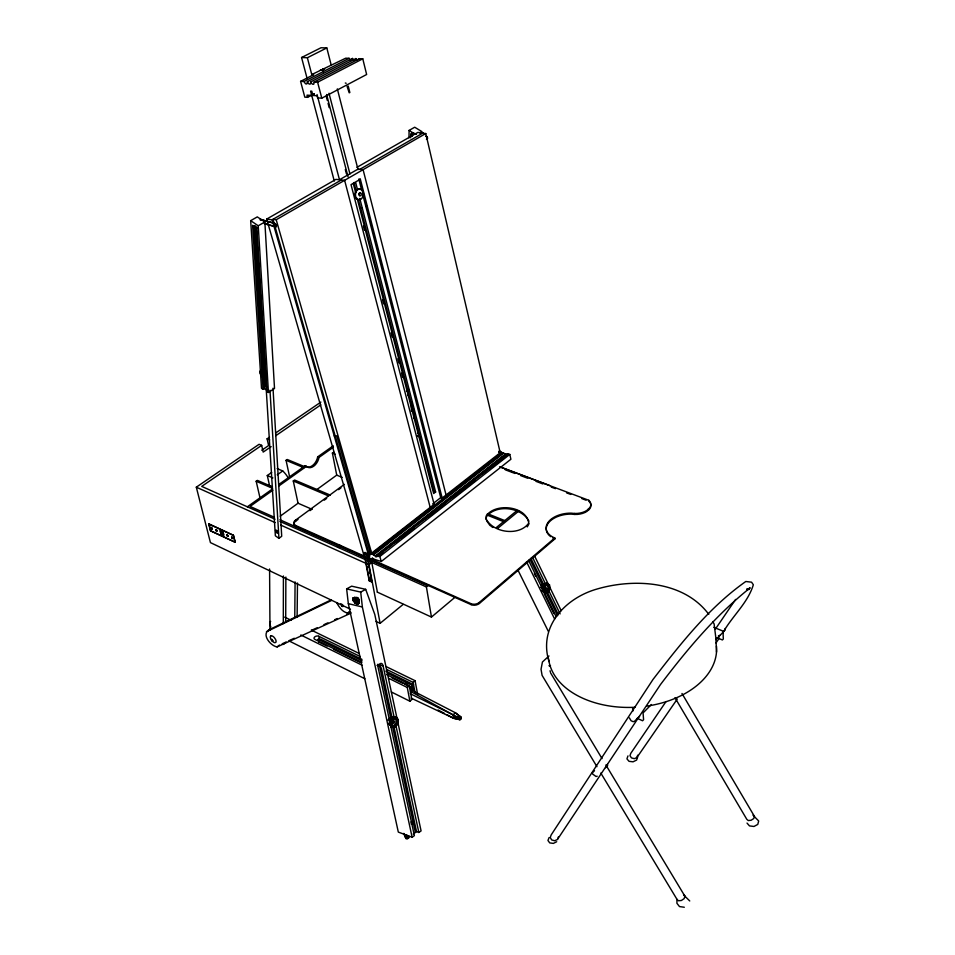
<?xml version="1.0" encoding="UTF-8"?>
<svg xmlns="http://www.w3.org/2000/svg" width="955" height="955" viewBox="0 0 955 955"><rect width="100%" height="100%" fill="white"/><g stroke="black" fill="none" stroke-linecap="round" stroke-linejoin="round"><path stroke-width="1.43" d="M283.301 623.615L283.408 575.972M285.7 621.729L285.867 577.071M600.802 773.061L676.952 899.288L676.928 903.299L679.494 906.57L684.317 907.25M294.761 617.622L295.095 581.905M409.003 137.866L409.074 130.429L414.697 127.218L422.026 131.695L419.782 132.996M297.112 617.252L297.483 583.028M408.036 395.633L408.095 389.7M410.638 137.771L410.674 134.81M411.462 411.211L411.569 402.282M413.813 418.35L413.933 409.432M266.505 375.566L264.595 377.714L262.267 376.58L260.405 373.918L260.082 371.292L261.945 369.931L264.69 371.149L266.505 375.566L264.595 377.714M352.538 59.58L352.479 58.434L307.355 81.7L307.044 83.682A2.638 1.6 63.4 0 1 305.349 83.598L303.965 81.533L300.586 81.366L304.812 97.171L307.582 97.338L314.171 93.877M359.378 59.831L359.331 58.685L362.769 58.804L366.636 74.502L321.787 98.174L317.621 97.935L317.048 95.739L312.906 95.488L311.772 91.191L310.578 91.119L334.298 181.092M486.19 519.687L486.417 516.739C495.991 503.846 521.74 507.177 528.939 521.155M369.012 554.222L367.293 553.924L368.558 556.085L369.513 555.416L368.129 555.165L367.95 553.709L369.119 554.079L369.394 555.81L368.558 556.085M367.544 554.736L368.558 554.557L368.451 555.726M368.69 554.855L368.749 553.494L369.907 554.306L369.227 555.273L368.236 553.995M369.561 554.831L368.749 553.494M358.817 600.623L358.973 603.333L357.075 604.3L354.783 602.999L353.016 600.492L352.825 598.272L354.711 597.281L357.349 598.546L358.817 600.623L358.973 603.333L357.075 604.3M369.167 555.977L369.322 554.76M389.186 723.795L389.533 720.38L391.586 717.754L396.444 717.193L398.307 719.831L397.889 723.926L395.43 727.077L391.478 727.173L389.186 723.795L392.362 727.447M389.604 724.535L390.022 720.428L392.493 717.277L393.388 717.551L390.917 720.703L390.488 724.809M223.625 535.289L223.768 534L221.99 533.188L221.429 531.064L220.08 530.837L220.927 534.072L223.625 535.289L222.778 532.042L220.08 530.837M406.162 838.621L405.78 834.706M500.11 453.076L499.895 452.145L498.916 452.24M500.313 453.291L500.527 451.56L500.898 453.112M500.695 452.336L499.99 453.076M500.695 453.267L500.336 451.715L498.928 451.381M358.996 194.211L359.247 193.471M362.387 196.181L362.721 194.808A5.3 3.748 -84.6 0 0 362.578 192.027M266.242 373.369L266.015 376.664L265.705 374.026L263.831 371.352L261.491 370.218L264.69 371.149M392.589 721.992L392.839 721.359A1.373 0.943 -73.5 0 1 393.77 720.774L394.2 720.977A1.265 0.871 -73.5 0 1 394.439 722.099L394.188 722.732A1.373 0.943 -73.5 0 1 393.269 723.317L392.839 723.126A1.265 0.871 -73.5 0 1 392.696 721.932M210.864 527.924L211.139 527.315L212.141 528.986L211.019 527.399M212.297 528.461L212.141 528.986M215.735 530.192L215.997 529.595L217.155 530.729L216.892 531.338L215.842 530.12L216.236 531.028M557.792 838.848L558.365 836.926M226.657 535.301L226.932 534.705L227.935 536.376L226.824 534.776M228.102 535.851L227.935 536.376M411.092 823.019L411.295 821.563L413.169 822.243M231.599 537.617L231.874 537.008L232.889 538.692L231.767 537.092M355.797 60.165L355.893 58.553L310.757 81.879L310.435 83.861A2.65 1.612 63.4 0 1 308.74 83.765L307.355 81.7M666.005 701.591L630.801 753.304L629.99 755.668L631.446 757.888L634.311 758.676L636.901 757.554L637.701 755.178M637.642 757.076L636.615 760.061L633.046 761.815L629.035 761.326L626.934 758.867L627.984 755.894M549.053 837.619L547.955 840.496L549.734 842.895L553.363 843.408L556.705 841.725M605.876 764.979L684.986 896.327L684.09 898.667L681.357 900.505L678.396 900.756L676.952 899.288M542.321 590.775L545.914 593.33L548.457 591.993L549.961 588.531L549.543 584.961L546.558 583.195L543.228 584.914L541.974 587.803L542.321 590.775L545.019 593.139L547.573 591.802L549.065 588.34M547.454 583.374L544.016 584.52L542.5 587.994L542.929 591.563L545.914 593.33M543.813 591.754L543.395 588.173L544.911 584.699M460.823 717.026L460.608 717.026A1.468 0.788 -64.6 0 0 459.665 717.874L459.51 718.22A1.468 0.788 -64.6 0 0 459.761 719.748L459.988 719.736A1.468 0.788 -64.6 0 0 460.716 719.199L461.086 718.542A1.468 0.788 -64.6 0 0 460.823 717.026L455.38 712.752L410.674 689.689M331.361 599.776L268.844 629.87C261.3 634.705 270.683 645.986 277.105 646.917L351.01 613.11M268.343 630.778L268.844 629.87M528.712 523.185C519.353 536.376 492.971 533.009 486.059 518.732L486.286 515.784C495.681 502.294 527.745 506.078 528.819 524.152L527.244 526.897M715.474 628.963L735.601 599.418M406.496 837.284A1.54 0.8 -13.4 0 0 405.935 837.678L405.732 838.12A1.54 0.8 -13.4 0 0 407.236 838.681L407.63 838.586A1.54 0.8 -13.4 0 0 408.704 837.833L408.752 837.607A1.54 0.8 -13.4 0 0 408.322 837.105M636.901 757.554L677.286 699.024M715.987 642.93L719.354 638.047M722.72 633.177C731.721 616.488 747.789 603.226 753.34 584.758L751.561 582.18L745.795 581.5C708.956 607.428 680.342 644.064 652.969 679.506L551.19 834.897L550.235 837.487L551.668 839.911L554.64 840.758L557.422 839.517L660.502 684.532C687.015 649.555 715.761 615.223 750.2 587.826L747.061 589.486L749.114 589.414L746.774 588.972M390.75 725.991L391.478 727.173L394.534 726.803L396.182 724.702M388.052 720.058L389.533 718.172L391.371 717.957M262.267 376.58L263.389 375.506M550.772 536.686A22.275 13.286 -5.6 0 1 549.173 522.075A22.275 13.286 -5.6 0 1 571.126 514.112L574.719 514.435A13.871 8.129 -5.4 0 0 586.907 511.414L589.856 508.657A13.871 8.129 -5.4 0 0 588.877 501.244L588.781 500.289L499.549 466.768M367.759 558.52L471.161 604.658A5.873 3.701 -8.3 0 0 479.398 603.465L554.891 538.907L554.783 537.94A22.287 13.274 -5.6 0 1 547.776 522.779A22.287 13.274 -5.6 0 1 571.018 513.145L574.624 513.468A13.883 8.117 -5.4 0 0 586.812 510.448L589.76 507.69A13.883 8.117 -5.4 0 0 588.781 500.289M354.783 602.999L355.821 601.937M605.542 767.725L607.619 765.6L607.428 764.358M594.499 770.697L592.41 772.81L592.625 774.051L596.004 776.463L597.197 776.212M639.564 716.202L634.454 721.347L633.153 721.67L631.112 720.774L629.345 717.838M722.529 632.592L725.275 629.823L725.143 628.497M651.382 704.527L643.061 712.919L643.586 719.712L642.56 720.762L637.248 718.303M715.868 639.54L722.111 633.249M548.982 655.978L542.44 661.994L541.031 669.276L542.094 675.376L596.947 766.686M369.597 553.769L368.702 554.378L367.52 553.745L367.985 555.356L369 555.512L367.759 555.524M391.347 691.969L409.898 701.221L411.844 699.526L409.229 685.762L386.632 674.66M410.519 692.518L411.533 691.635L410.686 687.182L405.696 684.723M410.734 688.71L413.384 690.011L414.398 689.128M409.671 688.066L413.563 684.687L385.796 671.078M411.044 689.044L412.894 687.433M409.898 701.221L407.272 687.469L409.229 685.762M415.186 693.33L413.133 682.383L415.079 680.7L385.796 666.423M367.58 557.565L471.018 603.679A5.873 3.701 -8.3 0 0 479.255 602.486L554.783 537.94M377.273 592.112L431.445 617.073L455.308 597.018M220.927 534.072L221.99 533.188M431.445 617.073L426.419 586.943L428.7 585.069M518.756 511.068L498.056 528.067L496.457 527.423L517.133 510.459M376.067 621.395L380.114 623.317L403.117 604.431M358.185 600.516L359.235 599.68L358.185 598.188L356.812 597.4L354.866 598.63M358.304 601.853L359.355 601.017L359.235 599.68M336.614 602.629C339.061 606.986 342.463 612.262 347.799 613.014L349.458 611.678M353.016 600.492L353.231 597.937L355.427 597.448M355.761 598.236L356.812 597.4M352.825 598.272L354.305 597.603L357.349 598.546M357.134 599.024L358.185 598.188L357.301 598.618M371.901 581.929L369.179 580.688L371.901 581.929L366.78 554.962A1.898 0.991 52.2 0 0 366.171 553.721L365.849 553.363A1.898 0.991 52.2 0 0 364.476 552.754L364.237 552.861A1.898 0.991 52.2 0 0 364.034 553.745L369.179 580.688M340.816 603.775L341.878 606.198L343.132 605.195M354.305 597.603L357.015 598.594L358.782 601.101L358.567 603.656M283.253 644.458L285.629 642.572M369.836 578.981C372.032 578.611 368.94 580.354 370.397 578.682M372.534 557.899L372.904 559.188L372.163 559.761L371.805 558.484L381.26 561.504L510.901 459.248L509.791 454.413L507.869 453.947L377.917 555.894L378.12 556.598L376.198 555.989L376.437 556.837L375.804 556.634L373.119 554.366L367.818 552.682L370.552 550.546M368.666 572.857C370.874 572.487 367.782 574.23 369.227 572.558M277.105 646.917L279.481 645.031M367.747 566.649L368.141 567.33L368.057 566.411M368.749 561.146L371.805 562.507L377.392 592.16M375.554 555.786L505.47 454.019L506.293 454.986L506.114 454.174L376.198 555.989M375.804 556.634L467.043 485.092M469.382 483.266L497.46 461.253M499.799 459.415L505.649 454.831M389.306 546.749L391.646 544.911M393.985 543.073L396.325 541.234M398.665 539.408L404.514 534.812M424.402 519.222L432.591 512.799M451.309 498.116L453.649 496.278M455.989 494.439L464.178 488.017M481.726 474.253L493.425 465.085M379.29 555.679L382.8 552.921M396.85 541.903L399.19 540.064M401.53 538.226L414.398 528.127M428.449 517.097L444.827 504.24M454.186 496.887L456.538 495.06M458.877 493.222L461.217 491.383M463.557 489.545L475.256 480.353M490.476 468.416L505.684 456.478M371.805 562.507L368.988 564.727L280.603 525.035M377.917 555.894L379.839 556.502L509.791 454.413M371.841 553.793L430.371 508.084L344.624 180.316L335.909 179.385L266.684 219.089L363.891 555.213M372.748 553.434L501.315 453.016L499.68 452.622M369.012 556.849L369.752 556.276M373.739 553.148L375.745 551.596M381.57 547.036L383.898 545.221M390.893 539.754L393.221 537.928M395.549 536.113L397.877 534.287M403.714 529.739L406.042 527.924M408.37 526.098L410.698 524.271M413.026 522.457L415.365 520.63M421.191 516.082L423.519 514.256M425.846 512.441L428.186 510.615M373.119 554.366L503.07 452.789L505.47 454.019M373.321 555.082L503.225 453.47M266.684 219.089L272.091 219.817L369.621 558.95L370.349 558.365L374.539 559.714M360.954 557.147L363.27 555.344M365.085 554.043L366.04 554.413M500.527 451.56L499.358 451.596L500.504 452.491M366.78 554.962L367.89 554.306L368.332 555.046M369.108 553.434L367.806 554.067M432.675 503.906L440.721 497.639L442.177 498.033L500.838 452.252M498.856 452.431L499.501 451.93M368.439 554.915L369.872 554.724M369.907 554.306L369.287 555.177M364.034 553.745L364.344 553.494A1.898 0.991 52.2 0 1 364.547 552.623L364.786 552.503A1.898 0.991 52.2 0 1 366.159 553.112L366.481 553.482A1.898 0.991 52.2 0 1 367.09 554.712L380.114 623.317M359.772 198.437L435.623 492.004L433.654 493.532L357.134 198.342M337.509 546.952L339.849 545.162M338.977 547.597L341.317 545.806M262.744 370.206L260.082 371.292M263.425 370.97L264.272 370.337L265.669 371.006L264.499 371.758M265.538 375.518L264.105 376.533L262.506 375.745M266.23 389.401L275.35 535.791L278.932 538.345L281.713 536.292L273.011 388.219M365.037 557.302L295.656 526.336L295.453 525.405A6.291 3.593 -12.3 0 1 295.453 520.248L344.373 484.352M295.656 526.336A6.291 3.593 -12.3 0 1 295.656 521.179L298.044 519.425M309.969 510.662L312.357 508.92M324.282 500.157L326.67 498.403M338.595 489.652L340.983 487.898M275.911 531.935L275.577 530.431L276.532 530.192L278.168 532.95L277.213 533.188L275.911 531.935L277.583 530.705M280.197 516.189L298.044 503.225L311.724 509.158M316.236 490.011L336.721 475.136L342.212 477.393M233.414 535.385L235.216 542.249L233.414 535.385L208.727 523.889L233.521 535.313M232.447 537.402L233.056 538.166M232.101 538.465L231.707 537.534M227.6 535.015L227.994 535.934M227.159 536.149L226.765 535.23M298.044 503.225L293.281 480.986L294.618 480.031L330.311 495.108M336.721 475.136L332.4 453.076L333.689 452.157M272.844 490.225L250.067 506.425L274.455 517.312M278.848 485.976L306.424 466.374A10.457 6.828 -67.6 0 0 313.646 466.255A10.457 6.828 -67.6 0 0 319.054 457.397L333.402 447.203M217.048 530.813L216.654 529.894M211.365 528.76L210.983 527.84M406.412 391.084L408.8 389.401M210.47 530.765L235.216 542.249L210.47 530.765L208.727 523.889M247.321 506.819L272.593 488.876M278.609 484.615L305.087 465.813A10.445 6.828 -67.6 0 0 312.297 465.706A10.445 6.828 -67.6 0 0 317.705 456.86L333.271 445.806M211.676 527.697L212.177 528.533M413.24 833.966L416.535 831.638L418.851 832.485L421.083 830.91L397.769 721.932M397.149 719.02L374.766 614.399L365.693 589.331L351.631 586.167L346.641 588.901L348.324 603.656L398.319 832.103L412.13 837.237L414.375 835.649L378.383 668.691C376.616 665.062 382.131 660.478 383.11 665.838L394.296 718.005M277.248 474.814L282.728 470.946A15.208 7.771 54.4 0 1 287.825 477.273M334.238 435.922L336.793 435.826L370.289 552.659M269.74 486.453L267.281 475.518L271.674 472.45M260.082 498.283L256.179 481.248L257.408 480.389L272.473 486.871M289.723 477.369L286.058 460.334L287.252 459.486L303.726 466.303M271.172 446.606L263.174 452.097L261.67 445.352L259.091 444.302L196.312 487.181L210.434 542.607L350.485 609.23M261.754 450.259L268.606 445.555L267.113 438.823L269.561 437.151M261.67 445.352L201.708 486.393L275.052 519.198M275.78 435.695L320.88 404.836M275.661 432.985L320.88 402.103M265.06 387.981L263.067 389.294L261.515 388.375L250.676 220.665L257.289 216.892L264.857 221.978L274.515 388.47L268.451 392.469L266.911 391.562L268.009 390.834M266.672 387.169L265.144 386.274L266.027 385.689L265.383 375.267M265.705 374.026L263.831 371.352M263.114 371.089L264.272 370.337M260.405 373.918L260.524 370.994M368.928 554.198L369.191 554.246M347.799 613.014L350.354 611.51M442.177 498.033L360.345 179.218L351.022 184.637L434.131 504.312L371.638 553.088L276.21 219.757L272.963 219.328L274.192 223.613M274.491 225.046L275.076 225.583L275.004 224.759M274.562 225.428L275.291 225.022M264.284 223.709L275.529 226.753A1.838 1.05 59.7 0 0 276.449 225.499A1.838 1.05 59.7 0 0 274.873 223.494L261.181 219.495A1.826 1.027 59.9 0 0 260.285 219.996M276.21 219.757L425.775 133.533L500.205 452.754M260.309 219.698A1.826 1.027 59.9 0 1 260.882 219.662L274.873 223.494M268.451 392.469L258.244 225.774L264.857 221.978M339.467 179.767L357.934 169.154L363.091 169.668L446.069 495L447.179 495.299M266.911 391.562L256.8 228.102L257.969 227.469M272.091 219.817L341.353 179.97M359.808 169.345L423.232 132.852L417.777 132.435L356.955 167.328M412.262 136.099A1.683 1.086 61.6 0 1 411.116 134.189A1.683 1.086 61.6 0 1 412.142 133.127L416.499 133.915M412.094 134.44L412.644 134.918L412.572 134.166M346.641 588.901L360.704 592.1L365.693 589.331M314.35 94.044L311.712 95.428L307.009 95.154L307.582 97.338M544.577 585.678L546.332 584.758L547.764 585.845L548.039 588.268L547.012 590.656L545.257 591.575L543.825 590.5M310.757 81.879L312.142 83.945A2.65 1.612 63.4 0 0 313.849 84.028L314.171 82.046L317.609 82.225L362.769 58.804M314.171 82.046L359.331 58.685M300.586 81.366L313.694 74.633L311.772 74.55L307.355 57.73L301.565 57.515L307.271 79.062M303.965 81.533L349.088 58.315L350.425 60.332A2.579 1.624 64.1 0 0 350.891 60.571M311.772 74.55L345.698 58.195L349.088 58.315M545.353 583.803L546.558 583.195L549.543 584.961M307.355 57.73L326.813 47.929L331.099 64.63M301.565 57.515L321.023 47.75L326.813 47.929M543.228 584.914L544.016 584.52M266.445 631.744L331.528 600.456M282.179 643.801L286.214 641.951M288.899 640.71L294.283 638.25M311.784 630.228L317.156 627.769M323.888 624.677L327.923 622.839M334.656 619.747L337.342 618.518M346.761 614.196L350.795 612.346M359.355 601.017L358.459 601.411L356.609 598.916M358.065 602.474L357.039 602.927L355.463 602.02L354.126 598.797M318.863 642.19L318.29 639.277A2.841 1.779 -13.6 0 1 320.987 639.337L361.993 659.416M394.14 717.456L395.549 716.93L398.307 719.831M718.447 635.755L719.772 635.373M499.119 451.226L499.752 451.07M549.173 665.922L550.462 665.623L549.292 665.551M365.646 553.745L365.729 554.664M367.293 553.924L368.451 553.614M391.586 717.754L396.444 717.193M320.283 70.181L324.605 69.023L322.683 68.951L323.423 71.792M377.237 665.289L380.209 666.232L381.475 668.5L392.123 718.029M456.478 718.47L453.637 718.279L411.104 698.105M422.492 133.282L425.775 133.533M360.345 179.218L358.805 179.062L361.766 190.558M459.367 719.234L453.637 718.279L447.131 714.817M389.533 720.38L390.917 720.703M365.825 206.364L367.365 206.543M360.644 208.226L362.363 208.429M345.304 82.99L346.188 83.252M545.174 584.973L542.87 584.508L541.342 585.296L543.646 585.761M540.435 587.373L542.75 587.838M543.395 588.173L541.974 587.803M547.573 591.802L548.457 591.993M412.142 133.127L416.237 134.058M348.324 603.656L362.363 606.986L412.13 837.237M499.095 451.834L503.07 452.789M506.114 454.174L508.024 454.64L507.869 453.947M459.868 719.736L453.637 718.279L453.04 714.865L410.519 691.36M377.607 664.346L383.11 665.838M377.297 665.468L379.565 666.077L390.822 718.387M435.623 492.004L434 491.562L358.423 199.655M430.192 507.392L431.302 507.702M264.583 223.542L275.529 226.753M396.994 723.651L397.889 723.926M394.534 726.803L395.43 727.077M369.621 558.95L372.163 559.761M360.298 192.85L360.823 193.137A1.48 1.05 -84.6 0 1 361.181 194.534L360.93 195.274A1.612 1.134 -84.6 0 1 359.88 195.882L359.355 195.608M318.218 639.313L362.1 660.824M417.514 433.116L420.296 434.155M417.538 435.874L420.319 436.913M501.065 467.246L549.793 485.558M417.287 435.862L420.272 437.008M505.243 469.788L514.996 473.465M520.571 475.566L527.542 478.18M535.91 481.332L542.882 483.946M551.238 487.098L555.428 488.662M566.578 492.864L570.756 494.439M581.905 498.629L586.084 500.205M460.716 719.199L459.307 718.661A1.838 0.991 -64.6 0 1 458.4 719.33L458.125 719.33A1.838 0.991 -64.6 0 1 457.803 717.432L458.006 717.002A1.838 0.991 -64.6 0 1 459.176 715.94L459.451 715.94A1.838 0.991 -64.6 0 1 459.773 717.838M487.42 513.647L505.064 520.702M341.878 606.198L342.905 606.604L341.842 604.181M332.4 453.076L335.169 454.186M487.134 515.079L503.715 521.717M317.705 456.86L319.054 457.397M267.113 438.823L269.68 439.873M405.875 682.3L406.46 682.634A1.444 0.955 -11.5 0 1 404.693 684.174L404.443 684.102M713.827 627.34L722.995 631.1L723.317 639.002L722.386 639.946L717.157 637.785M305.087 465.813L306.424 466.374M286.058 460.334L303.833 467.699M277.153 468.607L282.728 470.946M293.281 480.986L328.52 495.908M267.281 475.518L272.867 477.906M256.179 481.248L272.259 488.196M295.453 525.405L364.858 556.347M279.875 519.735L426.217 585.069M279.887 521.394L426.419 586.943M196.312 487.181L275.171 522.6M221.429 531.064L223.207 531.863M264.046 371.901L262.434 371.113L261.013 372.14L261.228 373.93M261.98 371.411L263.592 372.187L265.084 375.804M284.65 617.109L291.299 620.356M311.27 630.085L359.175 653.447M264.547 376.246L262.947 375.458L261.455 371.853M361.384 662.245L314.863 639.384A2.841 1.767 -13.6 0 1 314.828 636.842A2.841 1.767 -13.6 0 1 318.767 636.257L359.963 656.395M386.548 669.395L413.133 682.383M459.582 718.065L410.244 693.7M387.312 673.179L412.548 685.571L413.384 690.011M320.438 642.799L327.076 646.058M333.701 649.316L360.238 662.364M392.087 678.026L402.7 683.243M300.801 634.991L362.017 665.169M388.637 678.277L407.272 687.469M289.317 641.056L364.846 678.742M438.035 709.983L444.541 713.445M354.747 598.666L356.334 599.573L357.659 602.796L356.633 603.25L355.057 602.342M266.732 390.07L264.165 388.566L263.425 376.748M409.074 130.429L415.186 134.178M490.977 526.205L492.876 527.482M250.676 220.665L258.244 225.774M256.776 228.161L252.586 225.32L262.028 373.035M461.229 717.539L455.38 712.752L453.04 714.865L457.624 718.697M752.982 815.164L758.688 820.99L757.769 824.416L753.961 826.469L749.496 825.908L747.025 823.091M357.254 60.583L355.893 58.553M353.827 60.452L352.479 58.434M361.873 662.519L360.68 660.741M684.986 896.327L683.541 894.859L689.749 900.971M490.022 525.572L486.596 520.69M411.151 824.046L412.715 824.141L413.026 821.563M390.834 723.759L392.099 725.561L394.212 725.299L395.907 723.126L396.194 720.345L394.928 718.542M357.934 600.946L355.153 598.343L353.72 599.119L353.851 600.635M353.422 600.17L355.188 602.665M260.846 373.632L262.721 376.282M602.044 758.604L550.653 673.024M681.977 693.473L754.474 816.429L753.734 818.542L751.155 820.25L748.278 820.56L746.786 819.283L674.982 697.711M708.789 614.351C683.768 580.747 634.287 578.109 596.851 589.08C565.038 598.176 538.178 626.874 549.018 661.588M712.8 621.586L714.137 623.997L715.904 638.394L716.501 652.062M403.941 833.488L405.935 837.678M517.968 570.159L548.373 631.446M528.557 560.346L556.108 616.584M534.346 573.597L535.648 576.271M544.159 593.616L553.972 613.647M526.527 561.767L554.616 618.995M532.687 557.66L545.747 584.436M548.349 589.796L560.108 613.898M530.932 558.448L544.016 585.224M547.287 591.921L558.4 614.674M530.109 559.678L543.168 586.37M546.427 593.043L557.529 615.724M534.525 555.882L561.182 610.663M403.81 833.488L405.505 836.998M403.834 833.703L405.756 838.013M275.016 226.478L368.558 552.109L374.062 554.497M379.839 556.502L381.26 561.504M317.048 94.569L339.371 179.373M317.609 82.225L321.787 98.174M355.654 192.624L353.434 184.04L355.714 182.715L357.564 189.866M328.998 93.256L349.96 174.049M363.437 225.989L364.559 230.31M382.525 299.56L383.647 303.893M391.132 332.746L392.254 337.067M397.877 358.71L398.999 363.043M401.613 373.142L402.735 377.464M326.622 94.509L348.038 176.806M326.192 96.133L327.314 100.454M328.066 103.331L329.189 107.652M345.304 169.524L346.438 173.846M353.983 182.536L356.203 191.096M550.402 672.284L550.068 670.72M337.33 88.887L358.053 169.656M362.494 193.435L440.721 497.639M348.205 86.01L349.84 92.492L349.208 92.826L347.071 86.344M208.847 523.806L210.589 530.682M318.767 636.257L319.352 638.883M318.313 639.349L318.97 642.226M295.453 520.248L295.656 521.179M392.696 727.113L415.365 832.462M406.567 834.718L407.415 838.633M395.848 725.251L418.851 832.485M393.997 726.767L416.535 831.638M406.293 682.503L406.651 684.365M364.619 554.915L365.156 557.756M365.705 560.585L369.227 579.028M368.976 572.606L369.31 573.477M370.146 578.73L370.48 579.601M415.079 680.7L417.645 694.44M471.018 603.679L471.161 604.658M479.255 602.486L479.398 603.465M360.704 592.1L362.363 606.986M574.624 513.468L574.719 514.435M588.555 509.075L588.65 510.042M588.268 509.325L588.364 510.28M632.616 708.467L632.831 711.129M262.219 375.995L263.067 389.294M256.107 226.419L265.108 370.803M255.045 225.487L264.201 371.388M264.583 377.344L265.144 386.274M253.875 226.108L263.043 370.838M269.978 390.213L278.932 538.345M408.728 837.714L408.668 835.995A1.934 1.003 -13.4 0 1 407.331 836.95L406.842 837.069A1.934 1.003 -13.4 0 1 404.956 836.365L405.218 835.816A1.934 1.003 -13.4 0 1 405.517 835.553M269.585 569.013L269.967 630.109M716.489 646.213A84.219 55.438 -3.2 0 1 646.619 706.139M635.194 707.261A84.219 55.438 -3.2 0 1 548.576 658.735M270.838 627.077A9.419 4.393 52.3 0 1 270.635 621.395M554.891 538.907A22.275 13.286 -5.6 0 1 552.694 537.88M274.574 223.673A1.838 1.05 59.7 0 1 276.15 225.667A1.838 1.05 59.7 0 1 275.231 226.932M412.202 135.729A1.683 1.086 61.6 0 1 412.405 132.984M426.503 139.215A1.695 1.11 61.4 0 0 427.53 137.95A1.695 1.11 61.4 0 0 426.061 136.099L425.811 136.255A1.695 1.11 61.4 0 1 426.563 139.382M362.124 190.809A5.3 3.748 -84.6 0 0 361.432 189.83L359.593 188.804A5.754 4.071 -84.6 0 0 355.833 191.012L354.926 193.638A5.3 3.748 -84.6 0 0 356.227 198.64L358.065 199.643A5.754 4.071 -84.6 0 0 361.038 198.461M359.474 195.536A1.48 1.05 -84.6 0 1 359.116 194.14M359.211 193.304A1.612 1.134 -84.6 0 1 360.262 192.683M272.796 640.698C270.898 642.07 271.184 636.985 272.796 640.698M545.019 588.125L545.818 589.319A1.242 0.812 -79 0 0 546.499 588.519L545.771 587.015A1.242 0.812 -79 0 0 545.09 587.826L545.019 588.125M392.004 721.228L391.717 724.033L392.994 725.836L395.107 725.573L396.803 723.401L397.089 720.607L395.824 718.805L393.711 719.055L392.004 721.228M262.792 373.047C263.377 376.401 265.275 372.546 262.792 373.047M355.415 599.991L356.693 601.375L355.415 599.991M355.893 192.325L355.558 193.71A5.3 3.748 -84.6 0 0 356.848 198.712L358.698 199.714A5.754 4.071 -84.6 0 0 362.446 197.506L363.342 194.88A5.3 3.748 -84.6 0 0 362.064 189.89L360.226 188.875A5.754 4.071 -84.6 0 0 356.466 191.072L355.893 192.325M548.934 588.447L547.895 590.835L546.153 591.766L544.72 590.679L544.434 588.244L545.472 585.857L547.227 584.938L548.648 586.024L548.934 588.447M270.922 635.875L270.54 636.197A4.274 1.97 52.2 0 0 270.922 639.146L272.103 640.889A3.939 1.815 52.2 0 0 274.956 642.703L275.864 642.285A4.274 1.97 52.2 0 0 275.494 639.337L274.312 637.594A3.939 1.815 52.2 0 0 271.447 635.779L270.922 635.875"/></g></svg>
